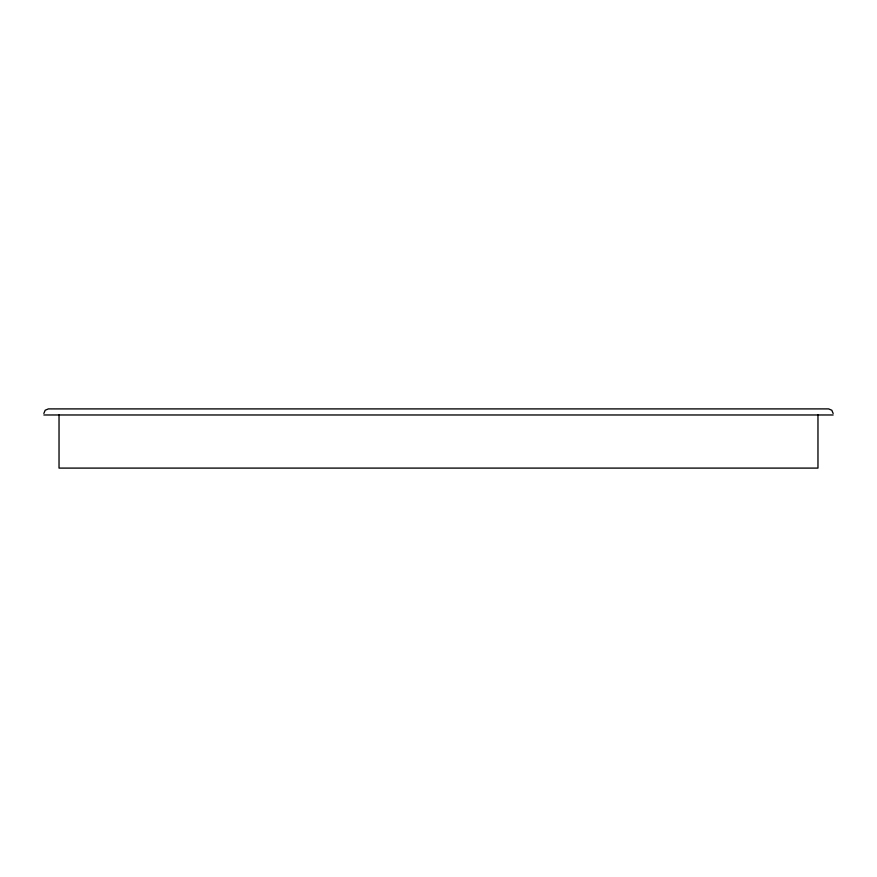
<?xml version="1.0" encoding="UTF-8"?>
<svg xmlns="http://www.w3.org/2000/svg" width="877" height="877" viewBox="0 0 877 877"><rect width="100%" height="100%" fill="white"/><g stroke="black" fill="none" stroke-linecap="round" stroke-linejoin="round"><path stroke-width="1.32" d="M43.85 413.451L45.187 410.239L48.399 408.901L828.601 408.901L831.813 410.239L833.15 413.451M43.85 414.974L833.15 414.974M817.967 414.974L817.967 468.099L59.033 468.099L59.033 414.974"/></g></svg>
